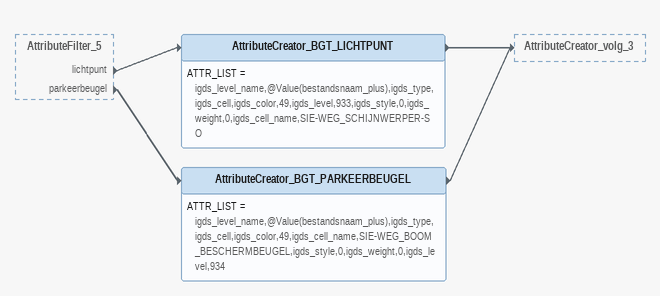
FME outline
AttributeFilter_5 [outside]
    lichtpunt -> AttributeCreator_BGT_LICHTPUNT
    parkeerbeugel -> AttributeCreator_BGT_PARKEERBEUGEL
AttributeCreator_BGT_LICHTPUNT
    ATTR_LIST = igds_level_name,@Value(bestandsnaam_plus),igds_type,igds_cell,igds_color,49,igds_level,933,igds_style,0,igds_weight,0,igds_cell_name,SIE-WEG_SCHIJNWERPER-SO
    -> AttributeCreator_volg_3
AttributeCreator_BGT_PARKEERBEUGEL
    ATTR_LIST = igds_level_name,@Value(bestandsnaam_plus),igds_type,igds_cell,igds_color,49,igds_cell_name,SIE-WEG_BOOM_BESCHERMBEUGEL,igds_style,0,igds_weight,0,igds_level,934
    -> AttributeCreator_volg_3
